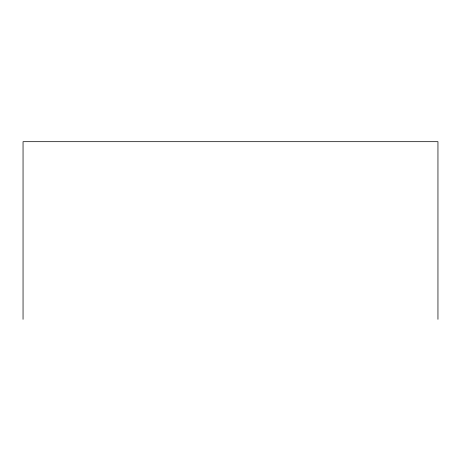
<?xml version="1.0" encoding="UTF-8"?>
<svg xmlns="http://www.w3.org/2000/svg" width="461" height="461" viewBox="0 0 461 461"><rect width="100%" height="100%" fill="white"/><g stroke="black" fill="none" stroke-linecap="round" stroke-linejoin="round"><path stroke-width="0.69" d="M437.95 319.317L437.95 141.683L23.05 141.683L23.05 319.317"/></g></svg>
